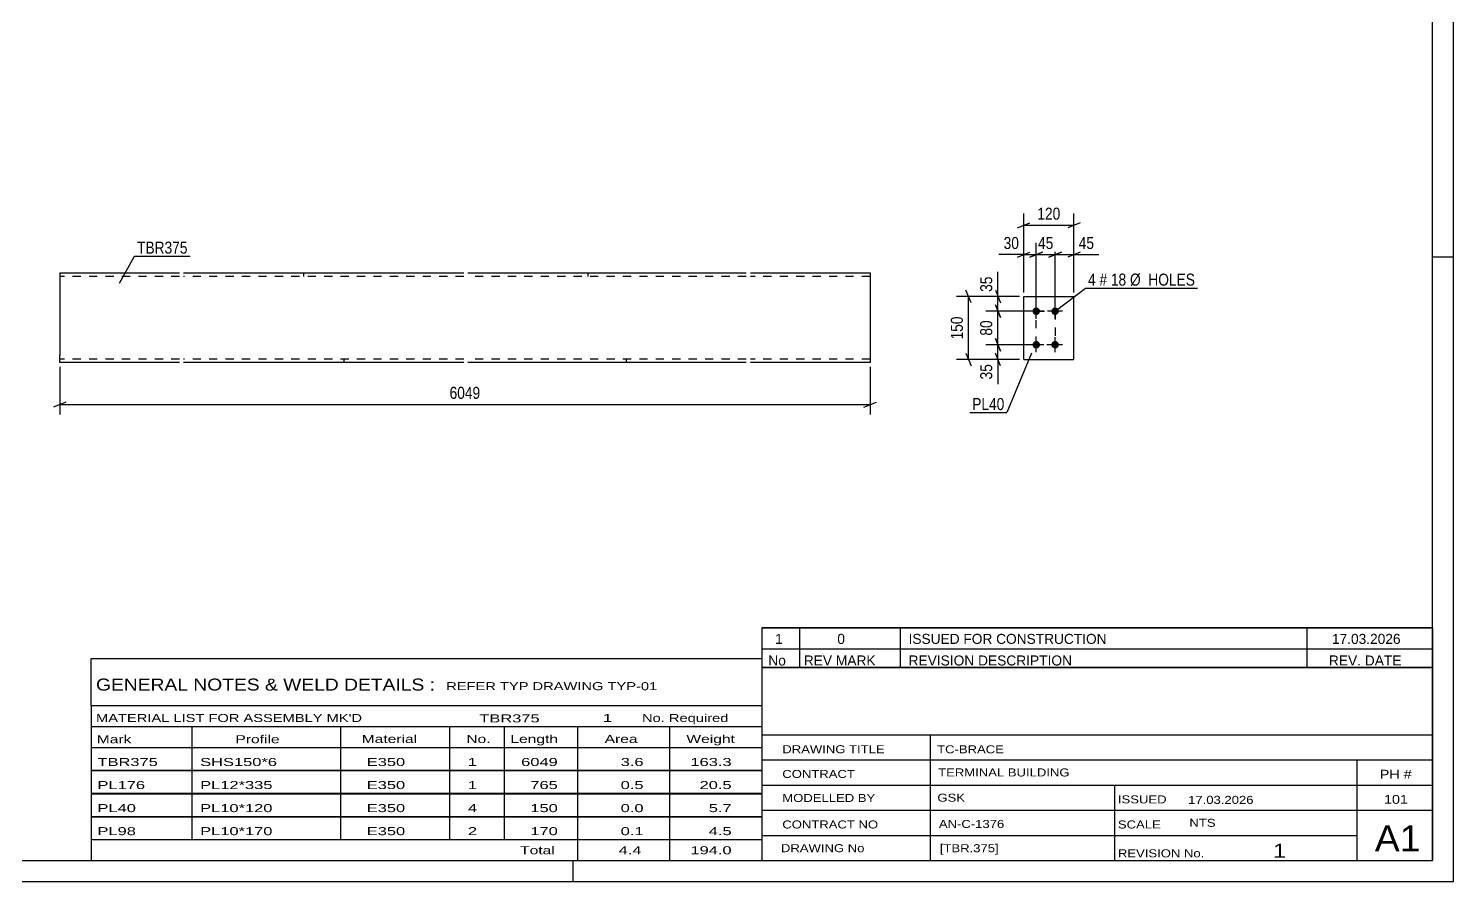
# Model space of a CAD drawing. Header units: millimetres. Extents: x 0 to 594, y 0 to 420.
# Drawn here: x 254 to 594, y 0 to 203.5 of the extents above; entities that cross this region are included whole.
import ezdxf

# ---------------------------------------------------------------- set-up
doc = ezdxf.new("R2010")
doc.units = ezdxf.units.MM
doc.linetypes.add('DXK_LINE_DOT2', pattern=[3.9198, 1.9599, -1.9599])
doc.styles.add('Arial Narrow', font='ARIALN.TTF', dxfattribs={"height": 0.2})

# ---------------------------------------------------------------- blocks, each defined once
blk = doc.blocks.new('Unknown-580570462-1163')
at = {"color": 5, "linetype": 'Continuous'}
for p, q in [((594, 0), (594, 420)), ((589, 5), (589, 415)), ((594, 149), (589, 149)), ((5, 5), (589, 5)), ((384, 0), (384, 5)), ((0, 0), (594, 0))]:
    blk.add_line(p, q, dxfattribs=at)
blk = doc.blocks.new('Part-580570462-6301 - 6298')
at = {"color": 2, "linetype": 'Continuous'}
for p, q in [((491.46, 124.58), (491.46, 139.58)), ((491.46, 139.58), (503.46, 139.58)), ((503.46, 124.58), (503.46, 139.58)), ((491.46, 124.58), (503.46, 124.58)), ((491.46, 124.58), (503.46, 124.58))]:
    blk.add_line(p, q, dxfattribs=at)
at = {"color": 7, "linetype": 'DXK_LINE_DOT2'}
for p, q in [((491.46, 139.58), (503.46, 139.58)), ((491.46, 124.58), (491.46, 124.58)), ((491.46, 124.58), (491.46, 124.58)), ((503.46, 124.58), (503.46, 124.58)), ((503.46, 124.58), (503.46, 124.58))]:
    blk.add_line(p, q, dxfattribs=at)
blk = doc.blocks.new('Bolt-580570462-6302 - 6298')
at = {"linetype": 'Continuous'}
for points in [[(494.46, 135.18), (494.27, 135.2), (494.1, 135.26), (493.93, 135.35), (493.79, 135.48), (493.68, 135.63), (493.61, 135.8), (493.57, 135.99), (493.57, 136.18), (493.61, 136.36), (493.68, 136.53), (493.79, 136.68), (493.93, 136.81), (494.1, 136.9), (494.27, 136.96), (494.46, 136.98), (494.65, 136.96), (494.83, 136.9), (494.99, 136.81), (495.13, 136.68), (495.24, 136.53), (495.32, 136.36), (495.36, 136.18), (495.36, 135.99), (495.32, 135.8), (495.24, 135.63), (495.13, 135.48), (494.99, 135.35), (494.83, 135.26), (494.65, 135.2)], [(498.96, 135.18), (498.77, 135.2), (498.6, 135.26), (498.43, 135.35), (498.29, 135.48), (498.18, 135.63), (498.11, 135.8), (498.07, 135.99), (498.07, 136.18), (498.11, 136.36), (498.18, 136.53), (498.29, 136.68), (498.43, 136.81), (498.6, 136.9), (498.77, 136.96), (498.96, 136.98), (499.15, 136.96), (499.33, 136.9), (499.49, 136.81), (499.63, 136.68), (499.74, 136.53), (499.82, 136.36), (499.86, 136.18), (499.86, 135.99), (499.82, 135.8), (499.74, 135.63), (499.63, 135.48), (499.49, 135.35), (499.33, 135.26), (499.15, 135.2)], [(494.46, 127.18), (494.27, 127.2), (494.1, 127.26), (493.93, 127.35), (493.79, 127.48), (493.68, 127.63), (493.61, 127.8), (493.57, 127.99), (493.57, 128.18), (493.61, 128.36), (493.68, 128.53), (493.79, 128.68), (493.93, 128.81), (494.1, 128.9), (494.27, 128.96), (494.46, 128.98), (494.65, 128.96), (494.83, 128.9), (494.99, 128.81), (495.13, 128.68), (495.24, 128.53), (495.32, 128.36), (495.36, 128.18), (495.36, 127.99), (495.32, 127.8), (495.24, 127.63), (495.13, 127.48), (494.99, 127.35), (494.83, 127.26), (494.65, 127.2)], [(498.96, 127.18), (498.77, 127.2), (498.6, 127.26), (498.43, 127.35), (498.29, 127.48), (498.18, 127.63), (498.11, 127.8), (498.07, 127.99), (498.07, 128.18), (498.11, 128.36), (498.18, 128.53), (498.29, 128.68), (498.43, 128.81), (498.6, 128.9), (498.77, 128.96), (498.96, 128.98), (499.15, 128.96), (499.33, 128.9), (499.49, 128.81), (499.63, 128.68), (499.74, 128.53), (499.82, 128.36), (499.86, 128.18), (499.86, 127.99), (499.82, 127.8), (499.74, 127.63), (499.63, 127.48), (499.49, 127.35), (499.33, 127.26), (499.15, 127.2)]]:
    blk.add_hatch(color=1, dxfattribs=at).paths.add_polyline_path(points)
at = {"color": 1, "linetype": 'Continuous'}
for p, q in [((496.26, 136.08), (492.66, 136.08)), ((494.46, 134.28), (494.46, 137.88)), ((500.76, 136.08), (497.16, 136.08)), ((498.96, 134.28), (498.96, 137.88)), ((494.46, 126.28), (494.46, 129.88)), ((498.96, 126.28), (498.96, 129.88)), ((496.26, 128.08), (492.66, 128.08)), ((500.76, 128.08), (497.16, 128.08))]:
    blk.add_line(p, q, dxfattribs=at)
blk = doc.blocks.new('Part-580570462-6329 - 6328')
at = {"color": 2, "linetype": 'Continuous'}
for p, q in [((261.49, 145.24), (261.49, 125.53)), ((261.49, 145.24), (290.06, 145.24)), ((291.06, 145.24), (357.89, 145.24)), ((358.89, 145.24), (425.25, 145.24)), ((426.25, 145.24), (454.82, 145.24)), ((454.82, 145.24), (454.82, 123.82)), ((261.49, 124.32), (261.49, 125.53)), ((261.49, 123.95), (261.49, 124.32)), ((261.49, 123.82), (261.49, 123.95)), ((290.06, 123.82), (261.49, 123.82)), ((357.89, 123.82), (291.06, 123.82)), ((425.25, 123.82), (358.89, 123.82)), ((454.82, 123.82), (426.25, 123.82))]:
    blk.add_line(p, q, dxfattribs=at)
at = {"color": 7, "linetype": 'DXK_LINE_DOT2'}
for p, q in [((290.06, 144.39), (261.49, 144.39)), ((357.89, 144.39), (291.06, 144.39)), ((319.63, 145.24), (319.63, 144.39)), ((425.25, 144.39), (358.89, 144.39)), ((387.46, 145.24), (387.46, 144.39)), ((454.82, 144.39), (426.25, 144.39)), ((261.49, 124.87), (261.49, 125.53)), ((261.49, 124.32), (261.49, 125.2)), ((261.49, 124.67), (261.49, 124.74)), ((261.49, 124.67), (261.49, 124.74)), ((290.06, 124.67), (261.49, 124.67)), ((357.89, 124.67), (291.06, 124.67)), ((329.32, 123.82), (329.32, 124.67)), ((425.25, 124.67), (358.89, 124.67)), ((396.68, 123.82), (396.68, 124.67)), ((454.82, 124.67), (426.25, 124.67)), ((454.82, 124.67), (454.82, 124.74))]:
    blk.add_line(p, q, dxfattribs=at)
blk = doc.blocks.new('Rectangle-580570462-8130 - 6298')
at = {"color": 1, "linetype": 'DXK_LINE_DOT2'}
blk.add_lwpolyline([(494.46, 136.08), (498.96, 136.08), (498.96, 128.08), (494.46, 128.08), (494.46, 136.08)], close=True, dxfattribs=at)
blk = doc.blocks.new('StraightDimension-580570462-6339 - 6298')
at = {"color": 7, "linetype": 'Continuous'}
for p, q in [((490.46, 139.58), (482.45, 139.58)), ((484.7, 141.08), (485.9, 138.08)), ((485.3, 136.08), (485.3, 139.58)), ((493.46, 136.08), (482.45, 136.08)), ((485.9, 134.58), (484.7, 137.58))]:
    blk.add_line(p, q, dxfattribs=at)
at = {"color": 0}
blk.add_wipeout([(484.55, 144.96), (480.35, 144.96), (480.35, 140.1), (484.55, 140.1)], dxfattribs=at)
at = {"color": 7, "linetype": 'Continuous'}
blk.add_line((485.3, 139.58), (485.3, 145.49), dxfattribs=at)
blk.add_line((485.3, 139.58), (485.3, 145.49), dxfattribs=at)
at = {"color": 3, "style": 'Arial Narrow'}
blk.add_text('35', height=2.863, rotation=90.0002, dxfattribs=at).set_placement((483.95, 140.7))
blk = doc.blocks.new('StraightDimension-580570462-6341 - 6298')
at = {"color": 7, "linetype": 'Continuous'}
for p, q in [((484.7, 129.58), (485.9, 126.58)), ((493.46, 128.08), (482.45, 128.08)), ((485.9, 123.08), (484.7, 126.08)), ((485.3, 124.58), (485.3, 128.08)), ((490.46, 124.58), (482.45, 124.58))]:
    blk.add_line(p, q, dxfattribs=at)
at = {"color": 0}
blk.add_wipeout([(484.55, 124.05), (480.35, 124.05), (480.35, 119.2), (484.55, 119.2)], dxfattribs=at)
at = {"color": 7, "linetype": 'Continuous'}
blk.add_line((485.3, 124.58), (485.3, 118.67), dxfattribs=at)
blk.add_line((485.3, 124.58), (485.3, 118.67), dxfattribs=at)
at = {"color": 3, "style": 'Arial Narrow'}
blk.add_text('35', height=2.863, rotation=90.0002, dxfattribs=at).set_placement((483.95, 119.8))
blk = doc.blocks.new('StraightDimension-580570462-6340 - 6298')
at = {"color": 7, "linetype": 'Continuous'}
for p, q in [((493.46, 136.08), (482.45, 136.08)), ((484.7, 137.58), (485.9, 134.58)), ((485.3, 128.08), (485.3, 136.08)), ((485.9, 126.58), (484.7, 129.58)), ((493.46, 128.08), (482.45, 128.08))]:
    blk.add_line(p, q, dxfattribs=at)
at = {"color": 0}
blk.add_wipeout([(484.55, 134.51), (480.35, 134.51), (480.35, 129.65), (484.55, 129.65)], dxfattribs=at)
at = {"color": 3, "style": 'Arial Narrow'}
blk.add_text('80', height=2.863, rotation=90.0002, dxfattribs=at).set_placement((483.95, 130.25))
blk = doc.blocks.new('StraightDimension-580570462-6425 - 6298')
at = {"color": 7, "linetype": 'Continuous'}
for p, q in [((490.46, 139.58), (475.45, 139.58)), ((478.9, 138.08), (477.7, 141.08)), ((478.3, 124.58), (478.3, 139.58)), ((477.7, 126.08), (478.9, 123.08)), ((490.46, 124.58), (475.45, 124.58))]:
    blk.add_line(p, q, dxfattribs=at)
at = {"color": 0}
blk.add_wipeout([(477.55, 135.42), (473.35, 135.42), (473.35, 128.74), (477.55, 128.74)], dxfattribs=at)
at = {"color": 3, "style": 'Arial Narrow'}
blk.add_text('150', height=2.863, rotation=90.0002, dxfattribs=at).set_placement((476.95, 129.34))
blk = doc.blocks.new('StraightDimension-580570462-6429 - 6298')
at = {"color": 7, "linetype": 'Continuous'}
for p, q in [((497.46, 148.98), (500.46, 150.18)), ((498.96, 137.08), (498.96, 152.43)), ((504.96, 150.18), (501.96, 148.98)), ((503.46, 140.58), (503.46, 152.43)), ((498.96, 149.58), (503.46, 149.58))]:
    blk.add_line(p, q, dxfattribs=at)
at = {"color": 0}
blk.add_wipeout([(508.84, 150.33), (508.84, 154.53), (503.99, 154.53), (503.99, 150.33)], dxfattribs=at)
at = {"color": 7, "linetype": 'Continuous'}
blk.add_line((503.46, 149.58), (509.37, 149.58), dxfattribs=at)
blk.add_line((503.46, 149.58), (509.37, 149.58), dxfattribs=at)
at = {"color": 3, "style": 'Arial Narrow'}
blk.add_text('45', height=2.863, dxfattribs=at).set_placement((504.59, 150.93))
blk = doc.blocks.new('StraightDimension-580570462-6430 - 6298')
at = {"color": 7, "linetype": 'Continuous'}
for p, q in [((492.96, 148.98), (495.96, 150.18)), ((494.46, 137.08), (494.46, 152.43)), ((500.46, 150.18), (497.46, 148.98)), ((498.96, 137.08), (498.96, 152.43)), ((494.46, 149.58), (498.96, 149.58))]:
    blk.add_line(p, q, dxfattribs=at)
at = {"color": 0}
blk.add_wipeout([(499.14, 150.33), (499.14, 154.53), (494.28, 154.53), (494.28, 150.33)], dxfattribs=at)
at = {"color": 3, "style": 'Arial Narrow'}
blk.add_text('45', height=2.863, dxfattribs=at).set_placement((494.88, 150.93))
blk = doc.blocks.new('StraightDimension-580570462-6431 - 6298')
at = {"color": 7, "linetype": 'Continuous'}
for p, q in [((489.96, 148.98), (492.96, 150.18)), ((491.46, 140.58), (491.46, 152.43)), ((495.96, 150.18), (492.96, 148.98)), ((494.46, 137.08), (494.46, 152.43)), ((491.46, 149.58), (494.46, 149.58))]:
    blk.add_line(p, q, dxfattribs=at)
at = {"color": 0}
blk.add_wipeout([(490.94, 150.33), (490.94, 154.53), (486.08, 154.53), (486.08, 150.33)], dxfattribs=at)
at = {"color": 7, "linetype": 'Continuous'}
blk.add_line((491.46, 149.58), (485.56, 149.58), dxfattribs=at)
blk.add_line((491.46, 149.58), (485.56, 149.58), dxfattribs=at)
at = {"color": 3, "style": 'Arial Narrow'}
blk.add_text('30', height=2.863, dxfattribs=at).set_placement((486.68, 150.93))
blk = doc.blocks.new('StraightDimension-580570462-6441 - 6298')
at = {"color": 7, "linetype": 'Continuous'}
for p, q in [((489.96, 155.98), (492.96, 157.18)), ((491.46, 140.58), (491.46, 159.43)), ((491.46, 156.58), (503.46, 156.58)), ((504.96, 157.18), (501.96, 155.98)), ((503.46, 140.58), (503.46, 159.43))]:
    blk.add_line(p, q, dxfattribs=at)
at = {"color": 0}
blk.add_wipeout([(500.8, 157.33), (500.8, 161.53), (494.12, 161.53), (494.12, 157.33)], dxfattribs=at)
at = {"color": 3, "style": 'Arial Narrow'}
blk.add_text('120', height=2.863, dxfattribs=at).set_placement((494.72, 157.93))
blk = doc.blocks.new('StraightDimension-580570462-6521 - 6328')
at = {"color": 7, "linetype": 'Continuous'}
for p, q in [((261.49, 122.82), (261.49, 111.42)), ((454.82, 122.82), (454.82, 111.42)), ((262.99, 114.42), (259.99, 113.22)), ((261.49, 113.82), (454.82, 113.82)), ((453.32, 113.22), (456.32, 114.42))]:
    blk.add_line(p, q, dxfattribs=at)
at = {"color": 0}
blk.add_wipeout([(362.41, 114.57), (362.41, 118.77), (353.9, 118.77), (353.9, 114.57)], dxfattribs=at)
at = {"color": 3, "style": 'Arial Narrow'}
blk.add_text('6049', height=2.863, dxfattribs=at).set_placement((354.5, 115.17))
blk = doc.blocks.new('Unknown-580570462-9548')
at = {"color": 7, "linetype": 'Continuous'}
for p, q in [((429, 60.55), (589, 60.55)), ((589, 60.55), (429, 60.55)), ((429, 60.55), (429, 55.55)), ((438, 60.55), (438, 55.55)), ((462, 60.55), (462, 55.55)), ((559, 60.55), (559, 55.55)), ((589, 60.55), (589, 55.55)), ((429, 55.55), (589, 55.55)), ((429, 55.55), (429, 51.05)), ((429, 55.55), (589, 55.55)), ((438, 55.55), (438, 51.05)), ((462, 55.55), (462, 51.05)), ((559, 55.55), (559, 51.05)), ((589, 55.55), (589, 51.05)), ((589, 51.05), (429, 51.05))]:
    blk.add_line(p, q, dxfattribs=at)
at = {"color": 7, "linetype": 'Continuous', "style": 'Arial Narrow'}
for s, height, width, p in [('1', 2.39, 1.196471, (432.16, 56.7)), ('0', 2.39, 1.196471, (447, 56.7)), ('ISSUED FOR CONSTRUCTION', 2.3861, 1.196471, (464, 56.7)), ('17.03.2026', 2.386, 1.196471, (565, 56.7)), ('No', 2.386, 1.2, (430.54, 51.55)), ('REV MARK', 2.386, 1.2, (439, 51.55)), ('REVISION DESCRIPTION', 2.3861, 1.2, (464, 51.55)), ('REV. DATE', 2.386, 1.2, (564.28, 51.55))]:
    blk.add_text(s, height=height, dxfattribs=dict(at, width=width)).set_placement(p)
blk = doc.blocks.new('Unknown-580570462-9547')
at = {"color": 7, "linetype": 'Continuous'}
for p, q in [((429, 51.05), (429, 5)), ((429, 51.05), (589, 51.05)), ((589, 51), (589, 5)), ((429, 35), (589, 35)), ((469.14, 35), (469.14, 5)), ((429, 29), (589, 29)), ((571, 5.05), (571, 29.05)), ((429, 23), (589, 23)), ((513.14, 23), (513.14, 5)), ((429, 17), (589, 17)), ((429, 11), (571, 11)), ((429, 5), (589, 5))]:
    blk.add_line(p, q, dxfattribs=at)
at = {"color": 7, "style": 'Arial Narrow'}
for s, height, width, p in [('DRAWING TITLE', 1.9089, 1.425378, (433.88, 30.61)), ('TC-BRACE', 1.909, 1.425378, (470.81, 30.59)), ('CONTRACT', 1.909, 1.425378, (433.88, 24.71)), ('TERMINAL BUILDING', 1.9089, 1.425378, (471.06, 25.07)), ('MODELLED BY', 1.9089, 1.425378, (433.88, 18.98)), ('GSK', 1.909, 1.425378, (470.88, 19.04)), ('ISSUED', 1.909, 1.425378, (513.94, 18.64)), ('17.03.2026', 1.909, 1.425378, (530.69, 18.52)), ('CONTRACT NO', 1.9089, 1.425378, (433.88, 12.66)), ('AN-C-1376', 1.909, 1.425378, (471.23, 12.78)), ('SCALE', 1.909, 1.425378, (513.94, 12.65)), ('A1', 6.204, 1.25, (575.24, 7.2)), ('DRAWING No', 1.909, 1.425378, (433.56, 7)), ('[TBR.375]', 1.909, 1.425378, (471.46, 6.99)), ('REVISION No.', 1.9089, 1.425378, (513.94, 5.77)), ('1', 3.34, 1.5, (550.91, 5.68))]:
    blk.add_text(s, height=height, dxfattribs=dict(at, width=width)).set_placement(p)
at = {"color": 7, "linetype": 'Continuous', "style": 'Arial Narrow'}
for s, height, width, p in [('PH #', 2.1, 1.42538, (576.4, 24.55)), ('101', 2.1, 1.42538, (577.41, 18.55)), ('NTS', 1.909, 1.425378, (531, 13.05))]:
    blk.add_text(s, height=height, dxfattribs=dict(at, width=width)).set_placement(p)
blk = doc.blocks.new('Unknown-580570462-9549')
at = {"color": 7, "linetype": 'Continuous'}
for p, q in [((269, 53.25), (429, 53.25)), ((269, 42), (269, 53.25)), ((429, 53.25), (429, 42)), ((269, 42), (429, 42)), ((269, 42), (269, 37)), ((429, 42), (429, 37)), ((269, 37), (429, 37)), ((269, 37), (269, 32)), ((293, 37), (293, 32)), ((328.5, 37), (328.5, 32)), ((354.5, 37), (354.5, 32)), ((367.5, 37), (367.5, 32)), ((385, 37), (385, 32)), ((407, 37), (407, 32)), ((429, 37), (429, 32)), ((269, 32), (429, 32)), ((269, 31.95), (269, 26.55)), ((269, 31.95), (429, 31.95)), ((293, 32), (293, 26.5)), ((328.5, 32), (328.5, 26.5)), ((354.5, 32), (354.5, 26.5)), ((367.5, 32), (367.5, 26.5)), ((385, 32), (385, 26.5)), ((407, 32), (407, 26.5)), ((429, 31.95), (429, 26.55)), ((269, 26.55), (429, 26.55)), ((269, 26.45), (269, 21.05)), ((269, 26.45), (429, 26.45)), ((293, 26.5), (293, 21)), ((328.5, 26.5), (328.5, 21)), ((354.5, 26.5), (354.5, 21)), ((367.5, 26.5), (367.5, 21)), ((385, 26.5), (385, 21)), ((407, 26.5), (407, 21)), ((429, 26.45), (429, 21.05)), ((269, 21.05), (429, 21.05)), ((269, 20.95), (269, 15.55)), ((269, 20.95), (429, 20.95)), ((293, 21), (293, 15.5)), ((328.5, 21), (328.5, 15.5)), ((354.5, 21), (354.5, 15.5)), ((367.5, 21), (367.5, 15.5)), ((385, 21), (385, 15.5)), ((407, 21), (407, 15.5)), ((429, 20.95), (429, 15.55)), ((269, 15.55), (429, 15.55)), ((269, 15.45), (269, 10.05)), ((269, 15.45), (429, 15.45)), ((293, 15.5), (293, 10)), ((328.5, 15.5), (328.5, 10)), ((354.5, 15.5), (354.5, 10)), ((367.5, 15.5), (367.5, 10)), ((385, 15.5), (385, 10)), ((407, 15.5), (407, 10)), ((429, 15.45), (429, 10.05)), ((269, 10.05), (429, 10.05)), ((269, 10), (429, 10)), ((269, 10), (269, 5)), ((385, 10), (385, 5)), ((407, 10), (407, 5)), ((429, 10), (429, 5)), ((269, 5), (429, 5))]:
    blk.add_line(p, q, dxfattribs=at)
at = {"color": 7, "style": 'Arial Narrow'}
for s, height, width, p in [('GENERAL NOTES & WELD DETAILS :', 2.8633, 1.4, (270.15, 45.56)), ('REFER TYP DRAWING TYP-01', 1.9089, 1.6, (353.7, 45.66)), ("MATERIAL LIST FOR ASSEMBLY MK'D", 1.9089, 1.6, (270.15, 38.06)), ('TBR375', 1.909, 1.794707, (361.59, 37.97)), ('1', 1.91, 1.794707, (391.08, 38.06)), ('No. Required', 1.9089, 1.6, (400.41, 38.06)), ('Mark', 1.909, 1.7, (270.34, 33)), ('Profile', 1.909, 1.7, (303.41, 33)), ('Material', 1.909, 1.7, (333.54, 33.06)), ('No.', 1.909, 1.7, (358.5, 33.06)), ('Length', 1.909, 1.7, (369, 33.06)), ('Area', 1.909, 1.7, (391.5, 33.06)), ('Weight', 1.909, 1.7, (411, 33.06))]:
    blk.add_text(s, height=height, dxfattribs=dict(at, width=width)).set_placement(p)
at = {"color": 7, "linetype": 'Continuous', "style": 'Arial Narrow'}
for s, height, width, p in [('TBR375', 1.909, 1.794707, (270.5, 27.56)), ('SHS150*6', 1.909, 1.794707, (295, 27.56)), ('E350', 1.909, 1.794707, (334.74, 27.56)), ('1', 1.91, 1.794707, (358.86, 27.56)), ('6049', 1.909, 1.794707, (371.58, 27.56)), ('3.6', 1.909, 1.794707, (395.32, 27.56)), ('163.3', 1.909, 1.794707, (411.96, 27.56)), ('PL176', 1.909, 1.794707, (270.5, 22.06)), ('PL12*335', 1.909, 1.794707, (295, 22.06)), ('E350', 1.909, 1.794707, (334.74, 22.06)), ('1', 1.91, 1.794707, (358.86, 22.06)), ('765', 1.909, 1.794707, (373.77, 22.06)), ('0.5', 1.909, 1.794707, (395.32, 22.06)), ('20.5', 1.909, 1.794707, (414.14, 22.06)), ('PL40', 1.909, 1.794707, (270.5, 16.56)), ('PL10*120', 1.909, 1.794707, (295, 16.56)), ('E350', 1.909, 1.794707, (334.74, 16.56)), ('4', 1.91, 1.794707, (358.86, 16.56)), ('150', 1.909, 1.794707, (373.77, 16.56)), ('0.0', 1.909, 1.794707, (395.32, 16.56)), ('5.7', 1.909, 1.794707, (416.33, 16.56)), ('PL98', 1.909, 1.794707, (270.5, 11.06)), ('PL10*170', 1.909, 1.794707, (295, 11.06)), ('E350', 1.909, 1.794707, (334.74, 11.06)), ('2', 1.91, 1.794707, (358.86, 11.06)), ('170', 1.909, 1.794707, (373.77, 11.06)), ('0.1', 1.909, 1.794707, (395.32, 11.06)), ('4.5', 1.909, 1.794707, (416.33, 11.06)), ('Total', 1.909, 1.7, (371.33, 6.5)), ('4.4', 1.909, 1.794707, (394.83, 6.5)), ('194.0', 1.909, 1.794707, (411.96, 6.5))]:
    blk.add_text(s, height=height, dxfattribs=dict(at, width=width)).set_placement(p)
blk = doc.blocks.new('Mark-580570462-6524 - 6298')
at = {"color": 0}
blk.add_wipeout([(486.86, 112.5), (486.86, 115.5), (479.18, 115.5), (479.18, 112.5)], dxfattribs=at)
blk.add_wipeout([(486.86, 112.5), (486.86, 115.5), (479.18, 115.5), (479.18, 112.5)], dxfattribs=at)
at = {"color": 30, "linetype": 'Continuous'}
for p in [(493.3, 126.08), (478.58, 111.9)]:
    blk.add_line(p, (487.46, 111.9), dxfattribs=at)
at = {"color": 3, "style": 'Arial Narrow'}
blk.add_text('PL40', height=2.863, dxfattribs=at).set_placement((479.18, 112.5))
blk = doc.blocks.new('Mark-580570462-6527 - 6298')
at = {"color": 0}
blk.add_wipeout([(508.64, 142.19), (508.64, 145.19), (506.81, 145.19), (506.81, 142.19)], dxfattribs=at)
blk.add_wipeout([(508.64, 142.19), (508.64, 145.19), (506.81, 145.19), (506.81, 142.19)], dxfattribs=at)
at = {"color": 7, "linetype": 'Continuous'}
blk.add_line((498.96, 136.09), (506.21, 141.59), dxfattribs=at)
at = {"color": 0}
blk.add_wipeout([(511.36, 142.19), (511.36, 145.19), (509.54, 145.19), (509.54, 142.19)], dxfattribs=at)
blk.add_wipeout([(511.36, 142.19), (511.36, 145.19), (509.54, 145.19), (509.54, 142.19)], dxfattribs=at)
at = {"color": 3, "style": 'Arial Narrow'}
blk.add_text('4', height=2.86, dxfattribs=at).set_placement((506.81, 142.19))
at = {"color": 0}
blk.add_wipeout([(515.92, 142.19), (515.92, 145.19), (512.26, 145.19), (512.26, 142.19)], dxfattribs=at)
blk.add_wipeout([(515.92, 142.19), (515.92, 145.19), (512.26, 145.19), (512.26, 142.19)], dxfattribs=at)
at = {"color": 3, "style": 'Arial Narrow'}
blk.add_text('#', height=2.86, dxfattribs=at).set_placement((509.54, 142.19))
at = {"color": 0}
blk.add_wipeout([(532.35, 142.19), (532.35, 145.19), (516.82, 145.19), (516.82, 142.19)], dxfattribs=at)
blk.add_wipeout([(532.35, 142.19), (532.35, 145.19), (516.82, 145.19), (516.82, 142.19)], dxfattribs=at)
at = {"color": 7, "linetype": 'Continuous'}
blk.add_line((506.21, 141.59), (532.95, 141.59), dxfattribs=at)
at = {"color": 3, "style": 'Arial Narrow'}
for s, p in [('18', (512.26, 142.19)), ('Ø  HOLES', (516.82, 142.19))]:
    blk.add_text(s, height=2.863, dxfattribs=at).set_placement(p)
blk = doc.blocks.new('Mark-580570462-6536 - 6328')
at = {"color": 0}
blk.add_wipeout([(292, 149.82), (292, 152.82), (279.94, 152.82), (279.94, 149.82)], dxfattribs=at)
blk.add_wipeout([(292, 149.82), (292, 152.82), (279.94, 152.82), (279.94, 149.82)], dxfattribs=at)
at = {"color": 30, "linetype": 'Continuous'}
for p, q in [((275.73, 142.74), (279.34, 149.22)), ((279.34, 149.22), (292.6, 149.22))]:
    blk.add_line(p, q, dxfattribs=at)
at = {"color": 3, "style": 'Arial Narrow'}
blk.add_text('TBR375', height=2.863, dxfattribs=at).set_placement((279.94, 149.82))

msp = doc.modelspace()

# ---------------------------------------------------------------- block references
for name in ['Unknown-580570462-1163', 'Part-580570462-6329 - 6328', 'Part-580570462-6301 - 6298', 'Bolt-580570462-6302 - 6298', 'Rectangle-580570462-8130 - 6298', 'Unknown-580570462-9548', 'Unknown-580570462-9549', 'Unknown-580570462-9547']:
    msp.add_blockref(name, (0, 0))

# ---------------------------------------------------------------- next in the draw order: block references
for name in ['StraightDimension-580570462-6429 - 6298', 'Mark-580570462-6536 - 6328', 'StraightDimension-580570462-6339 - 6298', 'StraightDimension-580570462-6341 - 6298', 'StraightDimension-580570462-6521 - 6328']:
    msp.add_blockref(name, (0, 0))

# ---------------------------------------------------------------- next in the draw order: block references
msp.add_blockref('StraightDimension-580570462-6340 - 6298', (0, 0))

# ---------------------------------------------------------------- next in the draw order: block references
for name in ['StraightDimension-580570462-6430 - 6298', 'StraightDimension-580570462-6425 - 6298']:
    msp.add_blockref(name, (0, 0))

# ---------------------------------------------------------------- next in the draw order: block references
for name in ['StraightDimension-580570462-6431 - 6298', 'Mark-580570462-6524 - 6298']:
    msp.add_blockref(name, (0, 0))

# ---------------------------------------------------------------- next in the draw order: block references
msp.add_blockref('StraightDimension-580570462-6441 - 6298', (0, 0))

# ---------------------------------------------------------------- next in the draw order: block references
msp.add_blockref('Mark-580570462-6527 - 6298', (0, 0))

doc.saveas('drawing.dxf')
